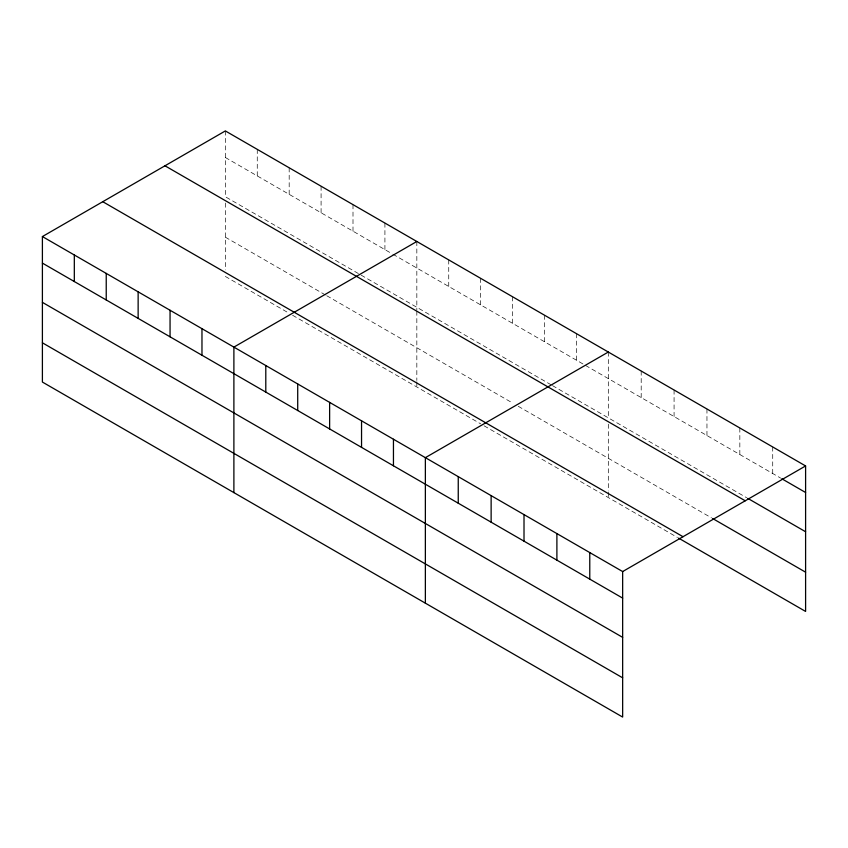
<?xml version="1.0" encoding="UTF-8"?>
<svg xmlns="http://www.w3.org/2000/svg" width="848" height="848" viewBox="0 0 848 848"><rect width="100%" height="100%" fill="white"/><g stroke="black" fill="none" stroke-linecap="round" stroke-linejoin="round"><path stroke-width="0.64" stroke-dasharray="4.24 3.18" d="M225.345 130.931L225.345 196.747L551.327 384.939M225.345 157.495L391.755 253.563M392.889 254.22L584.378 364.778M585.523 365.435L780.658 478.092M552.461 385.607L746.643 497.712M225.345 237.186L325.643 295.093M326.787 295.751L512.574 403.012M518.266 406.298L711.493 517.863M225.345 276.437L288.034 312.626M292.592 315.265L480.657 423.841M484.081 425.813L677.478 537.473M772.719 446.96L772.719 473.513M739.838 427.975L739.838 454.528M706.956 408.99L706.956 435.543M674.075 390.006L674.075 416.559M641.194 371.021L641.194 397.574M608.313 352.037L608.313 417.852M608.313 424.17L608.313 491.003M608.313 492.306L608.313 497.543M576.396 333.614L576.396 360.167M544.49 315.191L544.49 341.744M512.574 296.768L512.574 323.321M480.657 278.335L480.657 304.898M448.74 259.912L448.74 286.465M416.834 241.489L416.834 309.827M416.834 311.089L416.834 380.445M416.834 381.759L416.834 386.985M384.918 223.066L384.918 249.619M353.001 204.633L353.001 231.197M321.085 186.21L321.085 212.763M289.179 167.787L289.179 194.34M257.262 149.365L257.262 175.918M225.345 203.064L225.345 269.897"/><path stroke-width="1.27" d="M678.612 538.13L805.6 611.44L805.6 465.944L225.345 130.931L42.4 236.56L42.4 382.056L622.655 717.069L622.655 571.563L42.4 236.56M416.834 241.489L233.889 347.108L233.889 492.614M608.313 352.037L425.367 457.666L425.367 603.161M622.655 571.563L805.6 465.944M781.792 478.749L805.6 492.497M747.777 498.359L805.6 531.749M164.978 165.795L745.233 500.797M712.627 518.51L805.6 572.188M102.767 201.707L683.022 536.71M42.4 263.113L622.655 598.116M42.4 302.365L622.655 637.367M42.4 342.804L622.655 677.817M589.773 552.578L589.773 579.131M556.892 533.593L556.892 560.157M524.011 514.609L524.011 541.172M491.13 495.624L491.13 522.188M458.249 476.65L458.249 503.203M393.451 439.232L393.451 465.796M361.545 420.809L361.545 447.362M329.628 402.387L329.628 428.94M297.712 383.964L297.712 410.517M265.795 365.53L265.795 392.094M201.972 328.685L201.972 355.238M170.056 310.262L170.056 336.815M138.139 291.829L138.139 318.392M106.233 273.406L106.233 299.959M74.317 254.983L74.317 281.536"/></g></svg>
